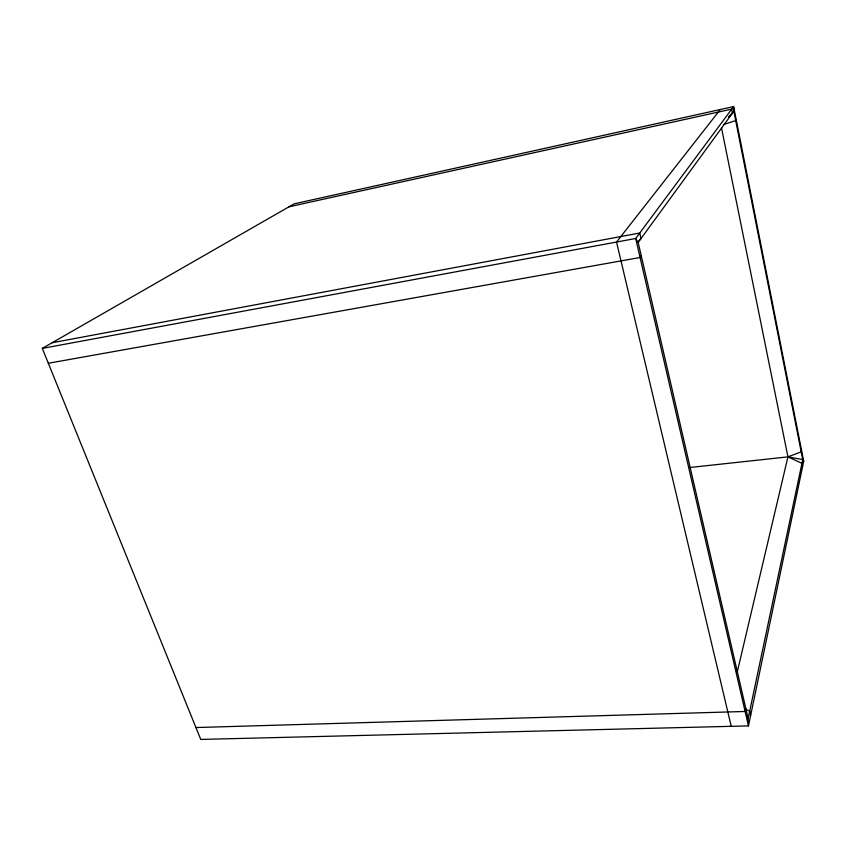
<?xml version="1.0" encoding="UTF-8"?>
<svg xmlns="http://www.w3.org/2000/svg" width="846" height="846" viewBox="0 0 846 846"><rect width="100%" height="100%" fill="white"/><g stroke="black" fill="none" stroke-linecap="round" stroke-linejoin="round"><path stroke-width="1.27" d="M803.7 461.26L748.456 725.9L200.756 739.425L42.3 348.393L294.165 203.833L733.619 106.575L803.7 461.26L802.738 459.59L733.842 111.238L733.619 106.575L635.674 238.498L42.3 348.393M748.139 718.55L638.18 242.453L635.674 238.498L748.456 725.9L748.139 718.55L802.738 459.59L787.943 456.872L689.564 467.531M745.791 708.377L745.125 711.465L195.944 727.549M801.532 450.284L801.204 451.817L787.943 456.872L737.226 672.126M641.268 255.809L640.073 257.501L48.328 363.262M736.232 119.825L735.692 120.608L723.446 124.574M638.18 242.453L733.842 111.238L728.702 116.885M720.316 109.515L616.533 242.041L731.23 726.323M728.977 116.843L732.509 113.047L731.737 109.113L289.004 206.794M637.514 242.242L641.025 238.551L639.756 233.01L52.135 342.746M746.267 709.466L749.693 711.158L750.666 715.356M721.522 127.958L787.943 456.872L801.945 463.333L802.59 466.569"/></g></svg>
